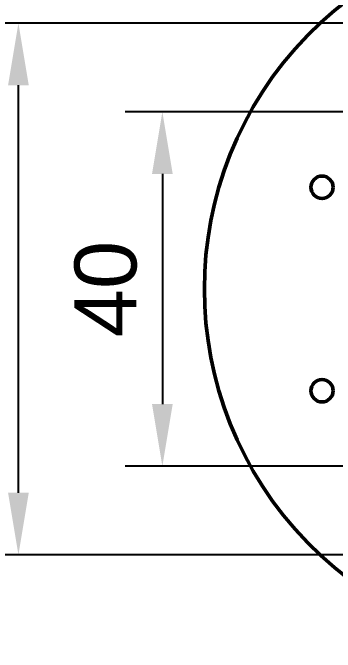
# Model space of a CAD drawing. Header units: millimetres. Extents: x 0 to 594, y 0 to 420.
# Drawn here: x 103 to 121.21, y 299.08 to 335.17 of the extents above; entities that cross this region are included whole.
import ezdxf

# ---------------------------------------------------------------- set-up
doc = ezdxf.new("R2010")
doc.units = ezdxf.units.MM
doc.header["$LTSCALE"] = 0.75
doc.layers.add('FD_Dimensions', color=7, linetype='Continuous', lineweight=25)
doc.layers.add('Visible', color=7, linetype='Continuous', lineweight=50)
doc.styles.get("Standard").update_dxf_attribs({"font": 'arial.ttf'})
doc.dimstyles.new('Dim-ISO-25', dxfattribs={"dimtxt": 3.5, "dimasz": 3.5, "dimexe": 2.1, "dimexo": 2.1, "dimgap": 1.4, "dimtad": 1, "dimzin": 12, "dimdsep": 46, "dimtxsty": 'Standard', "dimcen": 0, "dimazin": 3, "dimtp": 0.1, "dimtm": 0.1, "dimtfac": 0.714286, "dimtmove": 0, "dimatfit": 3, "dimfxl": 1, "dimtzin": 12, "dimarcsym": 0})

# ---------------------------------------------------------------- blocks, each defined once
blk = doc.blocks.new('*D41')
at = {"layer": 'Defpoints', "color": 0, "transparency": 16777216}
for p in [(124.32042, 329.575664), (111.446465, 309.575664), (124.32042, 309.575664)]:
    blk.add_point(p, dxfattribs=at)
at = {"layer": 'FD_Dimensions', "color": 0, "lineweight": -2, "transparency": 16777216}
for p, q in [((122.22042, 329.575664), (109.346465, 329.575664)), ((111.446465, 326.075664), (111.446465, 313.075664)), ((122.22042, 309.575664), (109.346465, 309.575664))]:
    blk.add_line(p, q, dxfattribs=at)
at = {"layer": 'FD_Dimensions', "color": 0, "transparency": 16777216}
for points in [[(110.863132, 326.075664), (112.029799, 326.075664), (111.446465, 329.575664)], [(110.863132, 313.075664), (112.029799, 313.075664), (111.446465, 309.575664)]]:
    blk.add_solid(points, dxfattribs=at)
at = {"layer": 'FD_Dimensions', "color": 0, "transparency": 16777216, "insert": (108.25946, 319.575664), "char_height": 3.5, "attachment_point": 5, "rotation": 90}
blk.add_mtext('40', dxfattribs=at)
blk = doc.blocks.new('*D42')
at = {"layer": 'Defpoints', "color": 0, "transparency": 16777216}
for p in [(103.32042, 334.575664), (124.32042, 334.575664), (124.32042, 304.575664)]:
    blk.add_point(p, dxfattribs=at)
at = {"layer": 'FD_Dimensions', "color": 0, "lineweight": -2, "transparency": 16777216}
for p, q in [((122.22042, 334.575664), (101.22042, 334.575664)), ((103.32042, 308.075664), (103.32042, 331.075664)), ((122.22042, 304.575664), (101.22042, 304.575664))]:
    blk.add_line(p, q, dxfattribs=at)
at = {"layer": 'FD_Dimensions', "color": 0, "transparency": 16777216}
for points in [[(102.737086, 331.075664), (103.903753, 331.075664), (103.32042, 334.575664)], [(102.737086, 308.075664), (103.903753, 308.075664), (103.32042, 304.575664)]]:
    blk.add_solid(points, dxfattribs=at)
at = {"layer": 'FD_Dimensions', "color": 0, "transparency": 16777216, "insert": (100.133414, 319.575664), "char_height": 3.5, "attachment_point": 5, "rotation": 90}
blk.add_mtext('60', dxfattribs=at)

msp = doc.modelspace()

# ---------------------------------------------------------------- linework, layer by layer
at = {"layer": 'Visible'}
for centre in [(120.4622, 325.3159), (120.4622, 313.8354)]:
    msp.add_circle(centre, 0.6322, dxfattribs=at)
msp.add_arc((134.3204, 319.5757), 20.5, 47.02972, 312.97028, dxfattribs=at)

# ---------------------------------------------------------------- dimensions: what is measured, and where the dimension line sits
at = {"layer": 'FD_Dimensions'}
for base, p1, p2, picture, middle in [((103.3204, 334.5757), (124.3204, 304.5757), (124.3204, 334.5757), '*D42', (100.1334, 319.5757)), ((111.4465, 309.5757), (124.3204, 329.5757), (124.3204, 309.5757), '*D41', (108.2595, 319.5757))]:
    dim = msp.add_linear_dim(base=base, p1=p1, p2=p2, angle=90, dimstyle='Dim-ISO-25', override={"dimlfac": 2, "dimclrd": 0, "dimclre": 0}, dxfattribs=at)
    dim.commit()
    dim.dimension.update_dxf_attribs({"geometry": picture, "text_midpoint": middle})

doc.saveas('drawing.dxf')
